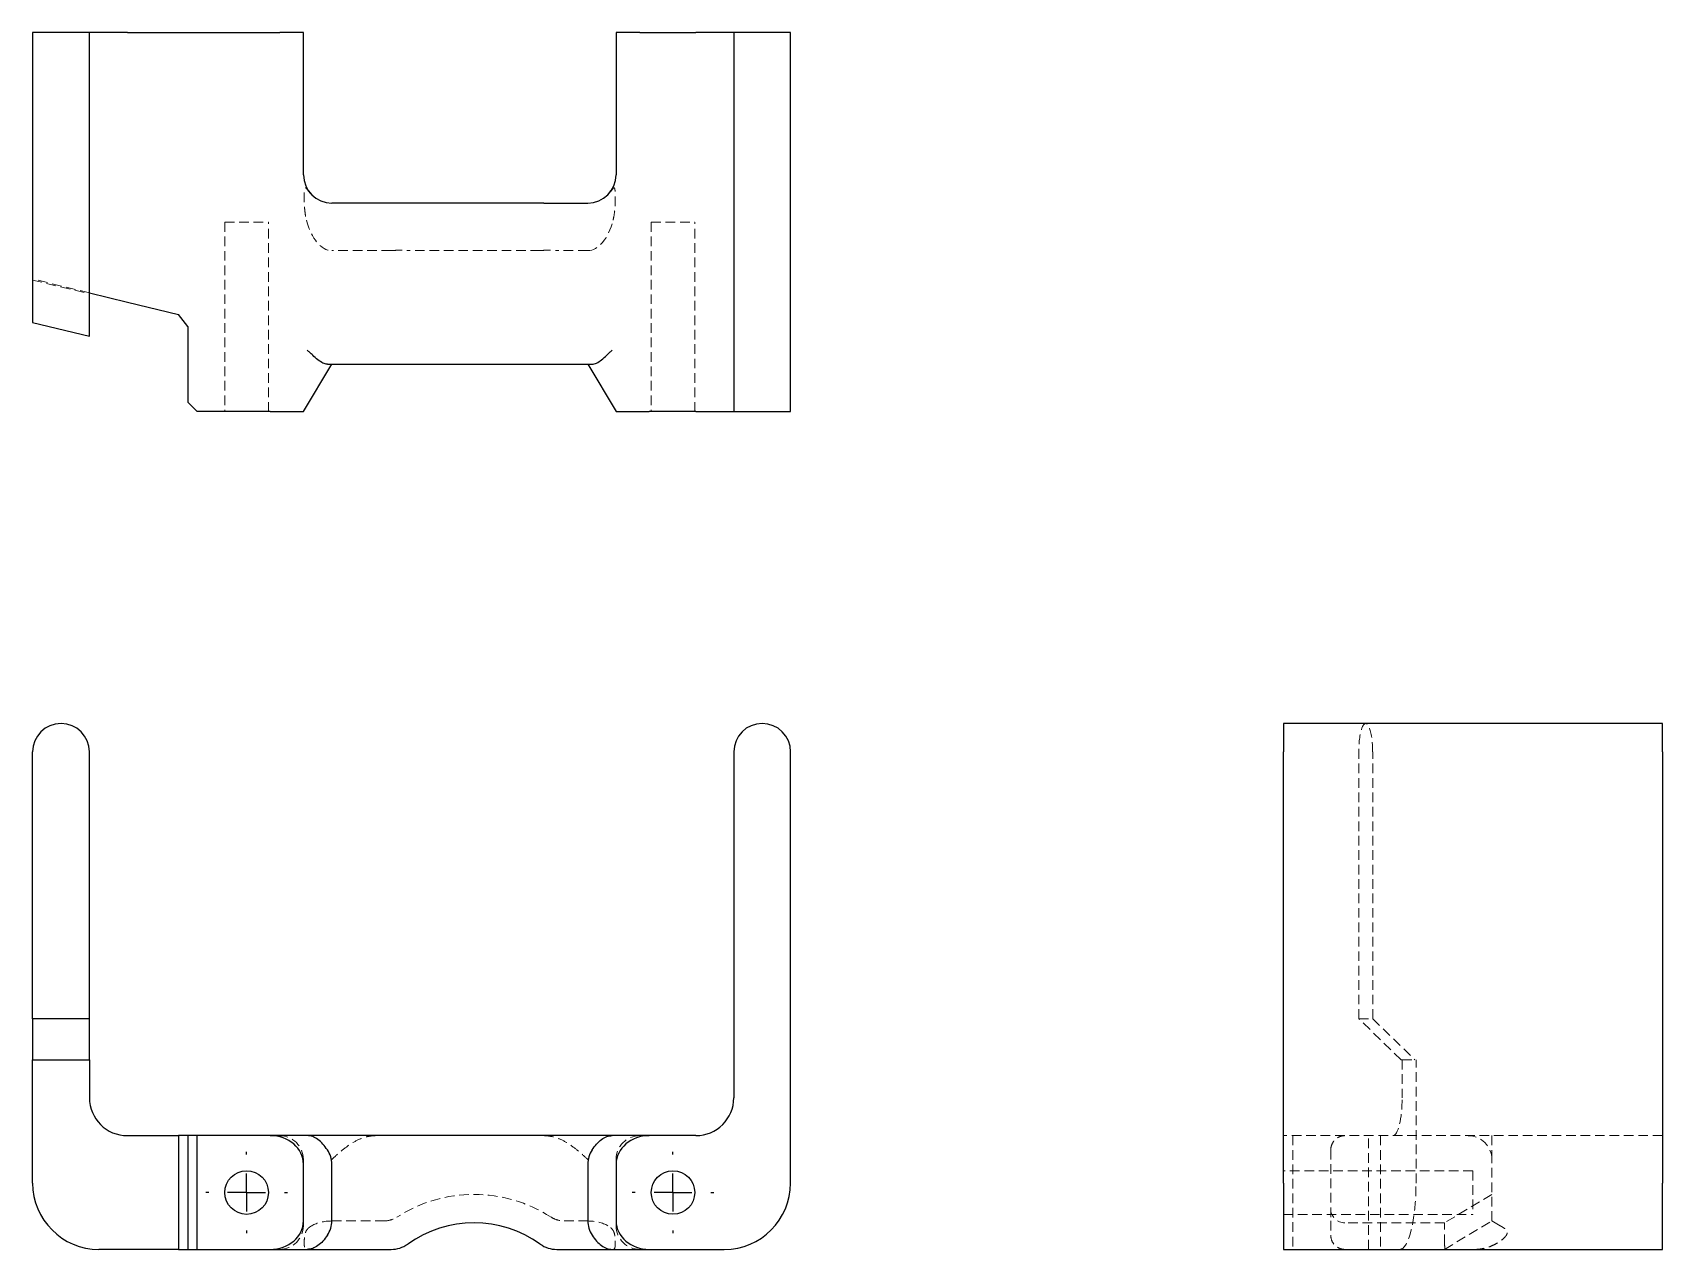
# Model space of a CAD drawing. Header units: millimetres. Extents: x 33 to 248, y 22 to 183.
import ezdxf

# ---------------------------------------------------------------- set-up
doc = ezdxf.new("R2010")
doc.units = ezdxf.units.MM
doc.linetypes.add('HIDDEN', pattern=[1.905, 1.27, -0.635])
doc.layers.add('10', color=7, linetype='Continuous')

# ---------------------------------------------------------------- blocks, each defined once
blk = doc.blocks.new('SW_CENTERMARKSYMBOL_0')
at = {"layer": '10', "color": 0}
for p, q in [((0, 5), (0, 5.375)), ((0, 0), (0, 2.5)), ((-5, 0), (-5.375, 0)), ((0, 0), (-2.5, 0)), ((0, 0), (0, -2.5)), ((0, 0), (2.5, 0)), ((5, 0), (5.375, 0)), ((0, -5), (0, -5.375))]:
    blk.add_line(p, q, dxfattribs=at)
blk = doc.blocks.new('SW_CENTERMARKSYMBOL_1')
at = {"layer": '10', "color": 0}
for p, q in [((0, 5), (0, 5.375)), ((0, 0), (0, 2.5)), ((-5, 0), (-5.375, 0)), ((0, 0), (-2.5, 0)), ((0, 0), (0, -2.5)), ((0, 0), (2.5, 0)), ((5, 0), (5.375, 0)), ((0, -5), (0, -5.375))]:
    blk.add_line(p, q, dxfattribs=at)

msp = doc.modelspace()

# ---------------------------------------------------------------- linework, layer by layer
at = {"color": 7, "linetype": 'Continuous', "lineweight": 25}
for p, q in [((33, 183), (33, 144.78)), ((40.5, 183), (33, 183)), ((40.5, 142.95), (40.5, 183)), ((45.5, 183), (40.5, 183)), ((45.5, 183), (65.6, 183)), ((68.73, 183), (65.6, 183)), ((68.73, 164.25), (68.73, 183)), ((109.98, 183), (109.98, 164.25)), ((113.1, 183), (109.98, 183)), ((113.1, 183), (120.5, 183)), ((125.5, 183), (120.5, 183)), ((125.5, 183), (125.5, 133)), ((133, 183), (125.5, 183)), ((133, 133), (133, 183)), ((100.46, 160.5), (78.24, 160.5)), ((40.5, 148.67), (45.5, 147.45)), ((45.5, 147.45), (52.26, 145.8)), ((33, 144.78), (40.5, 142.95)), ((53.48, 144.25), (52.26, 145.8)), ((53.48, 144.25), (53.48, 134.25)), ((68.73, 133), (72.48, 139.25)), ((71.89, 139.25), (106.81, 139.25)), ((106.23, 139.25), (109.98, 133)), ((54.73, 133), (53.48, 134.25)), ((64.35, 133), (54.73, 133)), ((64.35, 133), (68.73, 133)), ((109.98, 133), (114.35, 133)), ((120.5, 133), (114.35, 133)), ((120.5, 133), (125.5, 133)), ((125.5, 133), (133, 133)), ((248, 91.87), (198, 91.87)), ((198, 91.87), (198, 88.12)), ((248, 88.12), (248, 91.87)), ((33, 52.92), (33, 88.12)), ((40.5, 52.92), (40.5, 88.12)), ((125.5, 88.12), (125.5, 42.5)), ((133, 31.25), (133, 88.12)), ((198, 31.25), (198, 88.12)), ((248, 88.12), (248, 31.25)), ((40.5, 52.92), (33, 52.92)), ((33, 52.92), (33, 47.5)), ((40.5, 47.5), (40.5, 52.92)), ((33, 47.5), (40.5, 47.5)), ((33, 31.25), (33, 47.5)), ((40.5, 47.5), (40.5, 42.5)), ((45.5, 37.5), (52.26, 37.5)), ((52.26, 37.5), (52.26, 22.5)), ((53.48, 37.5), (52.26, 37.5)), ((53.48, 37.5), (53.48, 22.5)), ((54.73, 37.5), (53.48, 37.5)), ((54.73, 22.5), (54.73, 37.5)), ((64.35, 37.5), (54.73, 37.5)), ((69.23, 37.5), (64.35, 37.5)), ((109.47, 37.5), (69.23, 37.5)), ((114.35, 37.5), (109.47, 37.5)), ((120.5, 37.5), (114.35, 37.5)), ((68.73, 26.25), (68.73, 33.75)), ((72.48, 26.25), (72.48, 33.75)), ((106.23, 33.75), (106.23, 26.25)), ((109.98, 33.75), (109.98, 26.25)), ((198, 31.25), (198, 22.5)), ((248, 22.5), (248, 31.25)), ((52.26, 22.5), (41.75, 22.5)), ((52.26, 22.5), (53.48, 22.5)), ((53.48, 22.5), (54.73, 22.5)), ((54.73, 22.5), (64.35, 22.5)), ((64.35, 22.5), (69.23, 22.5)), ((69.23, 22.5), (80.31, 22.5)), ((102.14, 22.5), (109.47, 22.5)), ((109.47, 22.5), (114.35, 22.5)), ((114.35, 22.5), (124.25, 22.5)), ((198, 22.5), (248, 22.5))]:
    msp.add_line(p, q, dxfattribs=at)
at = {"color": 7, "linetype": 'HIDDEN', "lineweight": 18}
for p, q in [((58.35, 158), (64.1, 158)), ((58.35, 158), (58.35, 133)), ((64.1, 133), (64.1, 158)), ((114.6, 158), (120.35, 158)), ((114.6, 158), (114.6, 133)), ((120.35, 133), (120.35, 158)), ((80.31, 154.25), (72.48, 154.25)), ((99.96, 154.25), (82.49, 154.25)), ((106.23, 154.25), (102.14, 154.25)), ((40.5, 148.67), (33, 150.5)), ((33, 150.36), (40.5, 148.53)), ((207.95, 52.92), (207.95, 88.12)), ((209.78, 52.92), (209.78, 88.12)), ((213.53, 47.5), (207.95, 52.92)), ((207.95, 52.92), (209.78, 52.92)), ((209.78, 52.92), (215.36, 47.5)), ((213.67, 47.5), (213.53, 47.5)), ((213.67, 47.5), (213.67, 42.5)), ((213.67, 47.5), (215.5, 47.5)), ((215.5, 31.25), (215.5, 47.5)), ((248, 37.5), (198, 37.5)), ((199.25, 37.5), (199.25, 22.5)), ((209.25, 22.5), (209.25, 37.5)), ((210.8, 37.5), (210.8, 22.5)), ((204.25, 35.62), (204.25, 33.75)), ((68.73, 33.75), (68.73, 34.37)), ((109.98, 34.37), (109.98, 33.75)), ((223, 32.87), (198, 32.87)), ((204.25, 33.75), (204.25, 26.25)), ((223, 32.87), (223, 27.12)), ((225.5, 26.25), (225.5, 34.37)), ((225.5, 29.75), (219.25, 26)), ((68.73, 25.62), (68.73, 26.25)), ((72.48, 26.25), (79.32, 26.25)), ((103.13, 26.25), (106.23, 26.25)), ((109.98, 26.25), (109.98, 25.62)), ((198, 27.12), (223, 27.12)), ((204.25, 26.25), (204.25, 24.37)), ((219.25, 26), (206.12, 26)), ((219.25, 22.5), (225.5, 26.25)), ((219.25, 23.2), (219.25, 26)), ((226.6, 25.62), (225.5, 26.25))]:
    msp.add_line(p, q, dxfattribs=at)
at = {"color": 7, "linetype": 'Continuous', "lineweight": 25}
for centre, radius in [((61.23, 30), 2.88), ((117.48, 30), 2.87)]:
    msp.add_circle(centre, radius, dxfattribs=at)
for centre, radius, start, end in [((72.48, 164.25), 3.75, 180, 270), ((106.23, 164.25), 3.75, 270, 0), ((36.75, 88.12), 3.75, 0, 180), ((129.25, 88.12), 3.75, 0, 180), ((45.5, 42.5), 5, 180, 270), ((120.5, 42.5), 5, 270, 0), ((41.75, 31.25), 8.75, 180, 270), ((124.25, 31.25), 8.75, 270, 0), ((91.23, 11), 15, 54.3982, 125.6018), ((80.31, 26.25), 3.75, 270, 305.6018), ((102.14, 26.25), 3.75, 234.3982, 270)]:
    msp.add_arc(centre, radius, start, end, dxfattribs=at)
at = {"color": 7, "linetype": 'HIDDEN', "lineweight": 18}
for centre, radius, start, end in [((65.6, 34.37), 3.12, 0, 90), ((113.1, 34.37), 3.13, 90, 180), ((222.38, 34.37), 3.12, 0, 90), ((91.23, 11), 18.75, 57.1873, 122.8127), ((206.12, 27.88), 1.88, 180, 270), ((65.6, 25.62), 3.12, 270, 0), ((113.1, 25.62), 3.13, 180, 270)]:
    msp.add_arc(centre, radius, start, end, dxfattribs=at)
for centre, major_axis, ratio, start_param, end_param in [((72.48, 161.54), (0, -7.29), 0.514496, 5.181493, 6.283185), ((106.23, 161.54), (0, -7.29), 0.514496, 0, 1.101692), ((80.31, 160.5), (0, 6.25), 0.6, 3.141593, 3.187388), ((102.14, 160.5), (0, 6.25), 0.6, 3.095797, 3.141593), ((208.86, 88.12), (0, 3.75), 0.244182, 4.712389, 7.853982), ((212.45, 42.5), (0, 5), 0.244182, 3.141593, 4.712389), ((213.36, 31.25), (0, 8.75), 0.244182, 3.141593, 4.712389), ((72.48, 24.12), (3.75, 0), 0.56619, 1.570796, 2.358274), ((106.23, 24.12), (3.75, 0), 0.56619, 0.783319, 1.570796)]:
    msp.add_ellipse(centre, major_axis=major_axis, ratio=ratio, start_param=start_param, end_param=end_param, dxfattribs=at)
at = {"color": 7, "linetype": 'Continuous', "lineweight": 25}
for centre, major_axis, start_param, end_param in [((64.35, 33.75), (4.37, 0), 0, 1.570796), ((114.35, 33.75), (-4.37, 0), 4.712389, 6.283185), ((68.1, 33.75), (4.37, 0), 0, 0.523599), ((110.6, 33.75), (-4.37, 0), 5.759587, 6.283185), ((64.35, 26.25), (4.37, 0), 4.712389, 6.283185), ((68.1, 26.25), (4.37, 0), 5.759587, 6.283185), ((110.6, 26.25), (-4.37, 0), 0, 0.523599), ((114.35, 26.25), (-4.37, 0), 0, 1.570796)]:
    msp.add_ellipse(centre, major_axis=major_axis, ratio=0.857493, start_param=start_param, end_param=end_param, dxfattribs=at)
at = {"color": 7, "linetype": 'HIDDEN', "lineweight": 18}
for points, knots in [([(69.82, 161.6), (69.73, 161.7), (69.64, 161.79), (69.48, 161.98), (69.4, 162.08), (69.25, 162.27), (69.18, 162.36), (69.09, 162.47), (69.06, 162.5), (69.01, 162.53), (68.98, 162.53), (68.94, 162.5), (68.93, 162.48), (68.91, 162.41), (68.9, 162.37), (68.87, 162.24), (68.86, 162.15), (68.84, 161.84), (68.84, 161.61), (68.83, 161.14), (68.83, 160.9), (68.85, 160.39), (68.86, 160.13), (68.9, 159.6), (68.93, 159.33), (69.01, 158.79), (69.06, 158.52), (69.13, 158.24)], [0, 0, 0, 0, 0.0625, 0.0625, 0.125, 0.125, 0.1875, 0.1875, 0.21875, 0.21875, 0.25, 0.25, 0.28125, 0.28125, 0.3125, 0.3125, 0.375, 0.375, 0.5, 0.5, 0.625, 0.625, 0.75, 0.75, 0.875, 0.875, 1, 1, 1, 1]), ([(109.57, 158.24), (109.64, 158.52), (109.69, 158.79), (109.77, 159.33), (109.8, 159.6), (109.84, 160.14), (109.85, 160.4), (109.87, 160.9), (109.87, 161.15), (109.87, 161.62), (109.86, 161.85), (109.84, 162.16), (109.83, 162.25), (109.8, 162.38), (109.79, 162.42), (109.77, 162.48), (109.76, 162.51), (109.72, 162.53), (109.69, 162.53), (109.64, 162.49), (109.61, 162.47), (109.51, 162.36), (109.45, 162.27), (109.3, 162.08), (109.22, 161.98), (109.06, 161.79), (108.98, 161.7), (108.88, 161.6)], [0, 0, 0, 0, 0.125, 0.125, 0.25, 0.25, 0.375, 0.375, 0.5, 0.5, 0.625, 0.625, 0.6875, 0.6875, 0.71875, 0.71875, 0.75, 0.75, 0.78125, 0.78125, 0.8125, 0.8125, 0.875, 0.875, 0.9375, 0.9375, 1, 1, 1, 1]), ([(80.48, 154.26), (80.82, 154.28), (81.15, 154.29), (81.8, 154.29), (82.1, 154.28), (82.38, 154.26)], [0, 0, 0, 0, 0.5, 0.5, 1, 1, 1, 1]), ([(100.07, 154.26), (100.35, 154.28), (100.66, 154.29), (101.3, 154.29), (101.63, 154.28), (101.97, 154.26)], [0, 0, 0, 0, 0.5, 0.5, 1, 1, 1, 1]), ([(78.24, 37.5), (77.96, 37.5), (77.68, 37.47), (77.13, 37.37), (76.86, 37.3), (76.06, 37.03), (75.56, 36.78), (74.61, 36.18), (74.16, 35.84), (73.3, 35.13), (72.89, 34.75), (72.48, 34.37)], [0, 0, 0, 0, 0.125, 0.125, 0.25, 0.25, 0.5, 0.5, 0.75, 0.75, 1, 1, 1, 1]), ([(100.46, 37.5), (100.75, 37.5), (101.03, 37.47), (101.58, 37.37), (101.85, 37.3), (102.65, 37.03), (103.14, 36.78), (104.09, 36.18), (104.54, 35.84), (105.4, 35.13), (105.81, 34.75), (106.23, 34.37)], [0, 0, 0, 0, 0.125, 0.125, 0.25, 0.25, 0.5, 0.5, 0.75, 0.75, 1, 1, 1, 1]), ([(204.25, 35.62), (204.25, 35.9), (204.31, 36.16), (204.52, 36.63), (204.67, 36.83), (205.03, 37.16), (205.23, 37.29), (205.56, 37.41), (205.67, 37.44), (205.9, 37.49), (206.01, 37.5), (206.12, 37.5)], [0, 0, 0, 0, 0.25, 0.25, 0.5, 0.5, 0.75, 0.75, 0.875, 0.875, 1, 1, 1, 1]), ([(225.5, 37.5), (225.5, 37.5), (225.5, 37.47), (225.5, 37.37), (225.5, 37.3), (225.5, 37.03), (225.5, 36.78), (225.5, 36.18), (225.5, 35.84), (225.5, 35.13), (225.5, 34.75), (225.5, 34.37)], [0, 0, 0, 0, 0.125, 0.125, 0.25, 0.25, 0.5, 0.5, 0.75, 0.75, 1, 1, 1, 1]), ([(79.32, 26.25), (79.63, 26.25), (79.94, 26.29), (80.53, 26.46), (80.81, 26.59), (81.07, 26.76)], [0, 0, 0, 0, 0.5, 0.5, 1, 1, 1, 1]), ([(101.39, 26.76), (101.65, 26.59), (101.93, 26.46), (102.52, 26.29), (102.82, 26.25), (103.13, 26.25)], [0, 0, 0, 0, 0.5, 0.5, 1, 1, 1, 1]), ([(69.82, 25.62), (69.73, 25.57), (69.64, 25.51), (69.48, 25.39), (69.4, 25.33), (69.25, 25.17), (69.18, 25.09), (69.09, 24.93), (69.06, 24.88), (69.01, 24.75), (68.98, 24.68), (68.94, 24.55), (68.93, 24.48), (68.91, 24.36), (68.9, 24.3), (68.87, 24.14), (68.86, 24.04), (68.84, 23.75), (68.84, 23.59), (68.83, 23.29), (68.83, 23.15), (68.85, 22.92), (68.86, 22.82), (68.9, 22.66), (68.93, 22.6), (69.01, 22.52), (69.06, 22.5), (69.13, 22.5)], [0, 0, 0, 0, 0.0625, 0.0625, 0.125, 0.125, 0.1875, 0.1875, 0.21875, 0.21875, 0.25, 0.25, 0.28125, 0.28125, 0.3125, 0.3125, 0.375, 0.375, 0.5, 0.5, 0.625, 0.625, 0.75, 0.75, 0.875, 0.875, 1, 1, 1, 1]), ([(109.57, 22.5), (109.64, 22.5), (109.69, 22.52), (109.77, 22.6), (109.8, 22.66), (109.84, 22.82), (109.85, 22.92), (109.87, 23.16), (109.87, 23.29), (109.87, 23.59), (109.86, 23.76), (109.84, 24.05), (109.83, 24.15), (109.8, 24.31), (109.79, 24.37), (109.77, 24.49), (109.76, 24.56), (109.72, 24.69), (109.69, 24.76), (109.64, 24.89), (109.61, 24.94), (109.51, 25.1), (109.45, 25.18), (109.3, 25.33), (109.22, 25.39), (109.06, 25.51), (108.98, 25.57), (108.88, 25.62)], [0, 0, 0, 0, 0.125, 0.125, 0.25, 0.25, 0.375, 0.375, 0.5, 0.5, 0.625, 0.625, 0.6875, 0.6875, 0.71875, 0.71875, 0.75, 0.75, 0.78125, 0.78125, 0.8125, 0.8125, 0.875, 0.875, 0.9375, 0.9375, 1, 1, 1, 1]), ([(204.25, 24.37), (204.25, 24.09), (204.31, 23.83), (204.52, 23.36), (204.67, 23.16), (205.03, 22.83), (205.23, 22.71), (205.56, 22.58), (205.67, 22.55), (205.9, 22.51), (206.01, 22.5), (206.12, 22.5)], [0, 0, 0, 0, 0.25, 0.25, 0.5, 0.5, 0.75, 0.75, 0.875, 0.875, 1, 1, 1, 1]), ([(223.24, 22.5), (223.52, 22.5), (223.79, 22.52), (224.33, 22.6), (224.6, 22.66), (225.14, 22.82), (225.4, 22.92), (225.9, 23.16), (226.15, 23.29), (226.62, 23.59), (226.85, 23.76), (227.16, 24.05), (227.25, 24.15), (227.38, 24.31), (227.42, 24.37), (227.48, 24.49), (227.51, 24.56), (227.53, 24.69), (227.53, 24.76), (227.49, 24.89), (227.47, 24.94), (227.36, 25.1), (227.27, 25.18), (227.08, 25.33), (226.98, 25.39), (226.79, 25.51), (226.7, 25.57), (226.6, 25.62)], [0, 0, 0, 0, 0.125, 0.125, 0.25, 0.25, 0.375, 0.375, 0.5, 0.5, 0.625, 0.625, 0.6875, 0.6875, 0.71875, 0.71875, 0.75, 0.75, 0.78125, 0.78125, 0.8125, 0.8125, 0.875, 0.875, 0.9375, 0.9375, 1, 1, 1, 1]), ([(219.26, 23.12), (219.28, 22.93), (219.29, 22.78), (219.29, 22.58), (219.28, 22.52), (219.26, 22.5)], [0, 0, 0, 0, 0.5, 0.5, 1, 1, 1, 1])]:
    msp.add_open_spline(points, degree=3, knots=knots, dxfattribs=at)
at = {"color": 7, "linetype": 'Continuous', "lineweight": 25}
for points, knots in [([(78.24, 160.5), (77.96, 160.5), (77.68, 160.5), (77.13, 160.5), (76.86, 160.5), (76.06, 160.5), (75.56, 160.5), (74.61, 160.5), (74.16, 160.5), (73.3, 160.5), (72.89, 160.5), (72.48, 160.5)], [0, 0, 0, 0, 0.125, 0.125, 0.25, 0.25, 0.5, 0.5, 0.75, 0.75, 1, 1, 1, 1]), ([(100.46, 160.5), (100.75, 160.5), (101.03, 160.5), (101.58, 160.5), (101.85, 160.5), (102.65, 160.5), (103.14, 160.5), (104.09, 160.5), (104.54, 160.5), (105.4, 160.5), (105.81, 160.5), (106.23, 160.5)], [0, 0, 0, 0, 0.125, 0.125, 0.25, 0.25, 0.5, 0.5, 0.75, 0.75, 1, 1, 1, 1]), ([(71.89, 139.25), (71.7, 139.25), (71.51, 139.31), (71.09, 139.52), (70.87, 139.67), (70.41, 140.03), (70.18, 140.23), (69.83, 140.56), (69.71, 140.67), (69.47, 140.9), (69.35, 141.01), (69.23, 141.12)], [0, 0, 0, 0, 0.25, 0.25, 0.5, 0.5, 0.75, 0.75, 0.875, 0.875, 1, 1, 1, 1]), ([(106.81, 139.25), (107, 139.25), (107.19, 139.31), (107.61, 139.52), (107.83, 139.67), (108.29, 140.03), (108.52, 140.23), (108.88, 140.56), (109, 140.67), (109.23, 140.9), (109.36, 141.01), (109.47, 141.12)], [0, 0, 0, 0, 0.25, 0.25, 0.5, 0.5, 0.75, 0.75, 0.875, 0.875, 1, 1, 1, 1]), ([(71.89, 35.62), (71.7, 35.9), (71.51, 36.16), (71.09, 36.63), (70.87, 36.83), (70.41, 37.16), (70.18, 37.29), (69.83, 37.41), (69.71, 37.44), (69.47, 37.49), (69.35, 37.5), (69.23, 37.5)], [0, 0, 0, 0, 0.25, 0.25, 0.5, 0.5, 0.75, 0.75, 0.875, 0.875, 1, 1, 1, 1]), ([(106.81, 35.62), (107, 35.9), (107.19, 36.16), (107.61, 36.63), (107.83, 36.83), (108.29, 37.16), (108.52, 37.29), (108.88, 37.41), (109, 37.44), (109.23, 37.49), (109.36, 37.5), (109.47, 37.5)], [0, 0, 0, 0, 0.25, 0.25, 0.5, 0.5, 0.75, 0.75, 0.875, 0.875, 1, 1, 1, 1]), ([(71.89, 24.37), (71.7, 24.09), (71.51, 23.83), (71.09, 23.36), (70.87, 23.16), (70.41, 22.83), (70.18, 22.71), (69.83, 22.58), (69.71, 22.55), (69.47, 22.51), (69.35, 22.5), (69.23, 22.5)], [0, 0, 0, 0, 0.25, 0.25, 0.5, 0.5, 0.75, 0.75, 0.875, 0.875, 1, 1, 1, 1]), ([(106.81, 24.37), (107, 24.09), (107.19, 23.83), (107.61, 23.36), (107.83, 23.16), (108.29, 22.83), (108.52, 22.71), (108.88, 22.58), (109, 22.55), (109.23, 22.51), (109.36, 22.5), (109.47, 22.5)], [0, 0, 0, 0, 0.25, 0.25, 0.5, 0.5, 0.75, 0.75, 0.875, 0.875, 1, 1, 1, 1])]:
    msp.add_open_spline(points, degree=3, knots=knots, dxfattribs=at)
at = {"color": 7, "linetype": 'HIDDEN', "lineweight": 18}
for points in [[(82.38, 154.26), (82.42, 154.25), (82.46, 154.25), (82.49, 154.25)], [(99.96, 154.25), (100, 154.25), (100.04, 154.25), (100.07, 154.26)], [(219.25, 23.2), (219.25, 23.17), (219.25, 23.14), (219.26, 23.12)]]:
    msp.add_open_spline(points, degree=3, dxfattribs=at)

# ---------------------------------------------------------------- block references
at = {"layer": '10'}
for name, p in [('SW_CENTERMARKSYMBOL_0', (61.23, 30)), ('SW_CENTERMARKSYMBOL_1', (117.48, 30))]:
    msp.add_blockref(name, p, dxfattribs=at)

doc.saveas('drawing.dxf')
